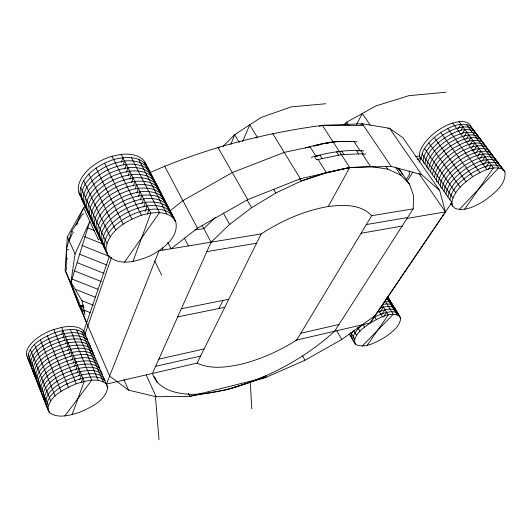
<?xml version="1.0" encoding="UTF-8"?>
<svg xmlns="http://www.w3.org/2000/svg" width="532" height="532" viewBox="0 0 532 532"><rect width="100%" height="100%" fill="white"/><g stroke="black" fill="none" stroke-linecap="round" stroke-linejoin="round"><path stroke-width="0.8" d="M83.617 213.645L81.822 215.327L71.541 231.467L66.44 248.936L66.227 267.629L66.746 269.943M409.327 170.945L409.241 174.915L406.255 179.756M229.452 388.879C268.268 377.873 304.723 358.408 334.628 331.23L413.204 208.85L413.583 195.643L409.527 184.238L398.594 168.165M109.479 255.919L83.73 331.263L107.737 387.476C105.502 400.842 90.906 407.306 79.787 412.253C70.291 415.186 58.434 418.997 49.503 412.699L47.814 409.454L27.804 358.295C28.356 344.324 43.817 337.202 55.089 332.56C64.545 329.867 77.007 326.635 85.014 334.256L111.474 257.461M375.047 315.689L341.777 339.443L304.949 360.27L266.186 377.268L227.177 389.57L189.778 396.327L156.109 396.739L128.558 390.142L109.692 376.151L79.308 306.153L65.13 270.003L67.371 236.713L83.617 207.899L85.738 206.609M47.814 409.454C49.183 395.449 64.917 388.779 76.242 383.758C85.699 381.005 98.008 376.962 106.46 384.097L197.079 363.103C210.865 369.62 226.792 367.319 241.169 364.221C260.886 359.359 279.573 350.814 296.723 340.014L371.695 215.699L413.204 208.85M399.712 316.148C390.003 310.981 378.744 318.435 370.159 322.997C363.662 327.858 354.964 333.331 354.325 342.229L355.582 344.503C365.378 348.932 376.137 342.029 384.656 337.441C391.213 332.653 399.499 327.28 400.702 318.582L399.712 316.148L387.748 296.889M79.886 193.568C80.611 175.746 98.407 164.647 113.682 159.553C124.96 156.475 140.894 155.404 147.623 167.101L175.64 221.212C179.537 237.206 162.992 248.943 150.736 255.56C137.728 261.338 118.284 267.25 107.451 254.635L81.596 199.048L79.886 193.568L105.895 249.415L107.451 254.635M70.789 283.011L75.065 253.977L89.828 221.285L70.789 283.011L79.308 306.153L84.774 312.271M105.895 249.415C107.624 231.38 126.018 220.853 141.419 215.241C152.498 212.135 168.564 209.688 175.64 221.212M418.997 162.134C422.361 158.204 421.357 152.644 424.556 148.534C428.752 142.111 434.451 136.89 440.715 132.528C449.301 127.421 460.32 121.256 470.341 125.878L504.954 171.836C506.464 184.77 493.543 193.841 484.406 200.763C475.801 205.751 465.434 211.763 455.212 208.464L452.666 206.07L450.71 203.271M424.922 163.956C426.205 152.491 435.861 144.312 444.612 137.908C453.224 132.807 464.223 126.596 474.285 131.151L476.665 134.004M428.692 169.342C430.056 157.871 439.764 149.738 448.536 143.327C457.174 138.234 468.16 131.969 478.255 136.465L480.622 139.291L480.862 140.867M430.581 172.049C431.997 160.578 441.733 152.465 450.511 146.047C459.156 140.96 470.135 134.676 480.256 139.138L482.61 141.951M432.483 174.769C433.946 163.291 443.701 155.204 452.493 148.78C461.151 143.7 472.117 137.382 482.258 141.818L484.605 144.618M434.391 177.495C435.894 166.017 445.683 157.951 454.481 151.527C463.153 146.446 474.112 140.109 484.266 144.511L486.607 147.298M438.228 182.975C439.824 171.497 449.66 163.477 458.478 157.04C467.176 151.966 478.115 145.582 488.31 149.918L490.637 152.684L490.85 154.24M442.085 188.501C443.781 177.016 453.663 169.043 462.501 162.599C471.226 157.532 482.145 151.101 492.386 155.371L494.694 158.104L494.893 159.653M444.027 191.274C445.769 179.789 455.678 171.836 464.529 165.392C473.261 160.332 484.173 153.874 494.434 158.11L496.728 160.83L496.928 162.373M445.976 194.06C447.764 182.576 457.7 174.649 466.557 168.198C475.309 163.138 486.208 156.654 496.489 160.857L498.777 163.57M447.931 196.86C449.773 185.369 459.728 177.462 468.599 171.011C477.357 165.951 488.25 159.447 498.551 163.617L500.825 166.317L501.018 167.846M449.892 199.666C451.781 188.175 461.769 180.295 470.64 173.838C479.418 168.777 490.298 162.253 500.619 166.383L502.886 169.07L503.073 170.599M504.954 171.836L502.693 169.163C492.353 165.066 481.487 171.617 472.695 176.671C463.811 183.134 453.803 190.995 451.868 202.479L370.159 322.997M61.712 334.249L62.922 330.432M62.969 337.434L64.212 333.531C71.574 332.42 80.645 331.383 86.317 337.288A31.262 14.81 -22.5 0 1 87.694 340.879M121.382 162.28L122.865 157.672M64.266 340.533L65.516 336.643C72.871 335.519 81.941 334.442 87.627 340.334M123.284 164.94L124.555 161.023C133.712 160.105 146.559 161.788 149.645 171.976M65.562 343.645L66.819 339.762C74.167 338.631 83.238 337.514 88.944 343.386A31.375 14.697 -22.6 0 1 90.187 346.179M124.714 169.083L126.257 164.388C135.547 163.364 149.113 165.272 151.507 176.059M66.859 346.771L68.129 342.894C75.478 341.757 84.541 340.6 90.26 346.452L91.344 349.291M126.41 172.454L127.959 167.76C137.229 166.729 150.822 168.564 153.216 179.351M67.91 350.681L69.446 346.039C76.788 344.896 85.845 343.692 91.584 349.524L92.934 353.062L91.876 350.615M128.112 175.839L129.675 171.158C138.766 170.2 151.68 171.69 154.765 181.871M69.22 353.827L70.769 349.198C78.098 348.041 87.155 346.798 92.914 352.61M129.821 179.244L131.391 174.562C140.827 173.392 155.031 175.44 156.8 186.779M70.537 356.985L72.093 352.364C79.421 351.2 88.472 349.916 94.244 355.709M131.537 182.662L133.12 177.987C142.031 177.096 153.183 178.173 157.904 186.958L158.37 189.326M71.82 360.257L73.423 355.542C80.744 354.372 89.795 353.042 95.587 358.821M133.259 186.094L134.855 181.425C143.746 180.521 154.912 181.545 159.64 190.316L160.105 192.677M73.143 363.442L74.753 358.734C82.074 357.557 91.118 356.187 96.93 361.94M135.261 188.76L136.598 184.877C145.475 183.966 156.654 184.923 161.389 193.688L161.848 196.049M74.473 366.634L76.096 361.933C83.411 360.749 92.448 359.339 98.274 365.072L99.59 368.536M136.731 193.003L138.347 188.348C147.211 187.417 158.403 188.321 163.144 197.079L163.597 199.427M75.803 369.833L77.439 365.145C84.748 363.954 93.785 362.498 99.624 368.211M138.48 196.474L140.109 191.833C148.953 190.895 160.152 191.733 164.907 200.484L165.352 202.825M77.147 373.052L78.789 368.377C86.091 367.173 95.122 365.677 100.987 371.369L102.024 374.116M140.229 199.972L141.871 195.33C150.709 194.38 161.914 195.158 166.676 203.902L167.121 206.236M78.763 375.499L80.146 371.615C87.441 370.405 96.472 368.862 102.344 374.535M141.991 203.477L143.647 198.842C152.465 197.884 163.683 198.596 168.451 207.334L168.89 209.661M79.84 379.516L81.502 374.861C88.797 373.644 97.815 372.061 103.713 377.707L104.744 380.433M143.766 207.001L145.429 202.373C154.233 201.402 165.459 202.054 170.233 210.778L170.672 213.099M81.19 382.767L82.866 378.126C90.154 376.895 99.171 375.273 105.083 380.899M145.263 211.31L147.218 205.924C156.009 204.94 167.248 205.525 172.029 214.243L172.454 216.557M72.139 414.608L84.236 381.397L61.639 327.38L53.825 329.494A31.149 14.923 -22.4 0 0 28.376 358.728M147.331 214.097L149.02 209.488C157.791 208.491 169.036 209.01 173.831 217.721L174.396 220.8M132.947 261.418L150.829 213.066L121.203 154.373L112.033 156.235A36.622 21.772 -25.1 0 0 80.837 196.933M106.46 384.097L158.982 250.765L261.205 233.914C281.588 220.787 304.191 210.579 328.211 206.529C342.881 204.601 360.729 203.949 371.695 215.699M230.755 144.538L234.672 134.649L260.826 117.585L291.197 106.879L325.81 103.747M242.605 141.505L249.787 124.787L257.308 137.303L255.819 138.034M69.167 240.737L72.452 233.269M76.063 225.063L83.617 207.899L98.447 239.879L100.029 238.004M409.527 184.238L400.915 175.228L387.815 169.156L370.551 166.483L349.737 167.533L326.242 172.421L301.185 181.04L275.849 193.003L251.563 207.733L229.605 224.418L211.071 242.18L152.451 373.444C157.818 389.996 176.976 394.119 192.351 394.312C217.555 394.052 241.641 385.773 264.75 376.423M219.024 308.48L222.968 300.434M197.079 363.103L261.205 233.914M352.822 331.33L351.559 333.843L351.253 336.982L352.517 339.276M356.593 124.315L362.312 113.489L370.212 125.093M345.275 125.02L346.844 122.094L375.838 105.961L408.968 95.654L446.162 92.216M328.211 206.529L349.737 167.533L391.18 166.43L421.61 174.629L439.671 190.463L445.41 211.889L370.079 323.017L295.878 340.207M407.213 181.213L412.885 172.029M458.305 128.398L460.931 124.269M460.679 130.413L462.907 126.922L468.286 126.982L472.31 128.511L474.697 131.371L474.956 132.96M462.195 133.771L464.888 129.589M464.17 136.445L466.87 132.269L472.256 132.302L476.266 133.805L478.64 136.644M466.152 139.131L468.865 134.955M468.14 141.825L470.867 137.655M470.135 144.524L472.875 140.362M472.183 147.171L474.89 143.075M473.739 150.569L476.911 145.801L482.298 145.775L486.288 147.211L488.622 149.984L488.842 151.547M476.213 152.624L478.94 148.534M478.235 155.364L480.981 151.281L486.368 151.228L490.344 152.637L492.659 155.391M480.27 158.117L483.023 154.034M482.305 160.877L485.078 156.8M380.646 311.16L383.406 307.104L388.433 306.432L392.35 306.878L394.897 308.394L395.908 310.854M483.887 164.328L487.139 159.58M381.777 314.439L385.015 309.717L390.042 309.032L393.959 309.471L396.493 310.967L397.504 313.421M485.942 167.108L489.201 162.366M383.379 317.059L386.624 312.337L391.658 311.646L395.569 312.065L398.102 313.554L399.1 315.995M488.469 169.223L491.275 165.159M367.273 345.241L388.24 314.971L382.202 305.149M464.649 209.216L493.357 167.966L458.99 121.642L452.619 123.052A30.391 14.264 -35.6 0 0 419.522 157.612M124.521 262.096L159.5 212.64L131.397 157.572M64.838 415.891L91.737 380.234L70.304 329.541M459.302 209.528L498.75 167.833L466.318 124.335M362.292 346.046L393.274 314.266L385.234 301.252L389.151 301.724L391.705 303.26L392.736 305.747M223.061 146.406L234.672 134.649L239.294 142.463M215.64 217.149L203.836 228.6L195.038 229.977M343.732 124.721L346.844 122.094L348.227 124.993M169.981 210.898L182.895 200.664L232.311 172.567L284.221 152.385L309.883 146.912M149.605 172.72C204.428 148.561 263.034 133.279 322.365 125.353L349.737 167.533L300.367 178.752L247.746 199.606L197.452 228.181L171.058 248.777L167.74 242.226M373.298 317.624L380.819 314.113L386.624 312.337M377.155 312.39L385.015 309.717M365.551 154.36L362.139 153.795L341.371 154.639L316.54 159.819L314.498 156.574L320.031 155.278L322.086 158.509M305.202 148.009C319.965 143.873 335.446 140.288 350.887 141.778M360.769 124.322L362.345 123.796L389.517 128.279L402.917 137.728L439.671 190.463M319.213 126.357L322.365 125.353L362.345 123.796L391.18 166.43M379.782 308.201L383.406 307.104M81.502 374.861C67.99 378.857 46.936 386.651 45.247 402.897L46.949 406.169M82.866 378.126C69.346 382.156 48.286 389.929 46.53 406.169L48.226 409.427L45.679 402.923M80.146 371.615C66.64 375.565 45.599 383.386 43.976 399.632L45.34 402.265M78.789 368.377C65.117 372.42 44.429 379.961 42.7 396.387L44.409 399.692L43.152 396.466M77.439 365.145C63.774 369.161 43.099 376.723 41.436 393.148L42.806 395.801M76.096 361.933C62.437 365.91 41.775 373.491 40.173 389.916L42.899 395.828M73.423 355.542C59.777 359.446 39.135 367.073 37.666 383.506L39.049 386.199M74.753 358.734C61.107 362.671 40.452 370.272 38.916 386.704L40.638 390.062L39.395 386.87M72.093 352.364C58.454 356.227 37.825 363.875 36.415 380.314L38.151 383.698M70.769 349.198C57.137 353.022 36.522 360.696 35.172 377.135L36.914 380.533L35.677 377.381M69.446 346.039C55.82 349.837 35.225 357.531 33.928 373.963L35.325 376.696M68.129 342.894C54.331 346.778 34.108 354.199 32.698 370.811L35.431 376.749M65.516 336.643C51.73 340.453 31.528 347.921 30.238 364.526L31.647 367.299M66.819 339.762C53.027 343.612 32.818 351.053 31.468 367.665L33.223 371.11L32 367.991M64.212 333.531C50.434 337.308 30.251 344.803 29.021 361.408L30.43 364.187M80.113 305.94L83.311 305.069M313.953 145.941C327.838 141.825 342.648 140.521 357.005 141.864M480.981 151.281C468.28 153.608 457.035 161.063 448.183 170.247C444.433 175.015 439.445 180.714 440.503 187.198M314.498 156.574L320.031 155.278M476.911 145.801C464.243 148.076 453.025 155.517 444.24 164.701C440.496 169.489 435.555 175.221 436.666 181.705M149.02 209.488C135.999 211.663 123.717 217.621 114.008 226.566C107.883 232.803 101.479 242.107 105.782 251.044L107.437 252.767M349.737 167.533L327.313 172.674L301.185 181.04L299.476 178.247M466.87 132.269C454.275 134.41 443.129 141.825 434.498 151.015C430.787 155.836 425.966 161.668 427.183 168.145M147.218 205.924C134.224 208.065 121.961 214.01 112.279 222.955C106.154 229.206 99.803 238.536 104.119 247.473L105.775 249.202M155.623 366.342L200.564 356.088M300.833 333.205L338.944 324.507M145.429 202.373C132.455 204.494 120.212 210.419 110.563 219.357C104.432 225.621 98.141 234.984 102.463 243.915L104.126 245.651M462.907 126.922C450.338 129.01 439.219 136.418 430.647 145.608C426.95 150.443 422.182 156.308 423.432 162.785M143.647 198.842C130.699 200.93 118.47 206.842 108.854 215.773C102.716 222.057 96.485 231.447 100.821 240.371L102.477 242.12M158.855 359.113L204.108 348.945M141.871 195.33C128.944 197.385 116.734 203.284 107.151 212.208C101.014 218.506 94.836 227.922 99.178 236.846L100.841 238.602M140.109 191.833C127.201 193.854 115.005 199.739 105.456 208.664C99.311 214.968 93.193 224.411 97.542 233.335L98.653 234.512M138.347 188.348C125.466 190.343 113.289 196.208 103.767 205.126C97.622 211.45 91.557 220.92 95.92 229.837L97.03 231.021M136.598 184.877C123.737 186.845 111.58 192.697 102.091 201.608C95.94 207.952 89.928 217.442 94.297 226.359L95.414 227.543M133.12 177.987C120.305 179.896 108.182 185.721 98.753 194.626C92.595 200.99 86.696 210.532 91.085 219.443L92.196 220.64M134.855 181.425C122.014 183.36 109.878 189.199 100.422 198.11C94.264 204.461 88.305 213.977 92.688 222.888L93.798 224.085M131.391 174.562C115.916 176.923 100.88 184.79 91.717 197.724C88.272 203.384 85.805 211.63 90.6 217.209M313.893 146.061L321.913 144.352M326.721 143.321L333.138 141.951M129.675 171.158C114.22 173.479 99.205 181.339 90.088 194.266C86.65 199.952 84.216 208.205 89.01 213.791M127.959 167.76C112.531 170.054 97.536 177.907 88.465 190.828C85.027 196.534 82.633 204.8 87.428 210.393M126.257 164.388C110.855 166.642 95.88 174.483 86.849 187.404C83.418 193.129 81.057 201.402 85.852 207.008M124.555 161.023C109.18 163.244 94.224 171.078 85.24 183.999C81.815 189.738 79.487 198.024 84.282 203.636M177.708 316.886L224.77 307.31M181.352 308.726L228.76 299.283M80.106 306.006L83.285 305.415M361.115 233.242L402.145 226.073M206.848 251.643L256.597 243.191M366.355 224.551L407.625 217.541M407.06 218.419L445.41 211.889L419.01 173.691M417.148 159.141L421.178 158.603M415.312 156.501L419.336 155.969L451.868 202.479L452.666 206.07M382.521 304.404L386.831 303.839L390.747 304.297L393.294 305.82L394.318 308.294M387.888 128.485L389.517 128.279L421.61 174.629M219.59 147.251L217.947 147.404L247.746 199.606M363.17 153.961L361.082 150.829L356.493 150.789L358.568 153.934M80.133 306.153L83.444 306.133M322.365 125.353L363.556 125.592M385.993 298.964L387.562 299.157L390.116 300.706L391.153 303.2M79.308 306.153L84.076 307.516M83.956 310.136L90.127 312.57M75.265 289.288L95.208 297.175M70.862 281.754L81.935 300.713L93.319 305.208M66.334 258.372L67.877 258.984M77.147 262.675L104.112 273.401M73.868 270.662L101.319 281.561M71.474 278.835L97.895 289.308M81.835 245.425L109.093 256.311M66.44 248.936L68.734 249.847M79.441 254.116L106.959 265.089M76.635 223.473L78.171 224.092M87.381 227.782L94.29 230.555M71.541 231.467L73.835 232.384M84.528 236.667L103.627 244.314M355.409 342.542L354.046 341.89L352.789 339.602C352.856 333.025 358.568 328.437 363.01 324.354L364.593 327.007M387.256 297.381L388.533 298.159L389.584 300.666M397.477 168.112L401.294 172.135L402.139 174.449M81.596 199.048L82.58 200.125M470.341 125.878L502.693 169.163M452.619 123.052L486.906 169.568M447.651 128.505L479.844 172.541M440.715 132.528L472.695 176.671M434.252 137.456L465.985 181.651M428.739 142.922L460.193 187.124M424.556 148.534L455.731 192.67M421.982 153.881L452.898 197.911M395.349 167.035L400.915 175.228M386.046 166.523L387.815 169.156M353.86 141.306L360.058 150.649M362.139 153.795L370.551 166.483M343.872 154.533L341.803 151.354L336.543 151.992L338.611 155.191M309.843 146.46L315.928 156.095M317.97 159.334L326.242 172.421M400.702 318.582L387.482 296.883M386.771 297.88L397.185 314.671M272.584 133.386L300.367 178.752M378.405 310.169L382.428 316.753M374.648 316.846L376.25 319.493M357.604 327.253L359.958 331.23M273.761 189.478L275.849 193.003M353.84 330.738L356.566 335.366M350.794 332.533L354.658 339.117M349.477 334.083L355.582 344.503M336.822 330.884L341.777 339.443M247.101 199.906L251.563 207.733M349.724 334.362L350.994 336.676M302.575 355.955L304.949 360.27M223.314 212.993L229.605 224.418M202.113 225.375L211.071 242.18M164.534 165.964L197.452 228.181M265.428 375.818L266.186 377.268L189.778 396.327L188.375 393.374M184.311 237.93L188.448 245.91M144.192 162.499L172.321 216.896M138.666 159.234L166.829 213.957M27.804 358.295L30.543 364.26M162.047 247.885L163.144 250.08M112.033 156.235L141.419 215.241M154.752 261.039L161.681 275.111M104.518 163.098L131.976 219.018M96.053 168.046L123.198 224.132M88.924 174.03L115.737 230.196M83.637 180.601L110.144 236.753M80.565 187.277L106.792 243.317M110.636 257.202L111.308 258.625M154.546 376.643L157.239 382.495M146.24 375.06L156.109 396.739M67.371 236.713L75.065 253.977M123.916 379.629L128.558 390.142M65.13 270.003L78.324 300.334L86.636 323.044M98.786 366.668L99.324 367.911M106.367 384.29L107.737 387.476M81.729 331.542L103.228 381.657M76.714 329.926L98.214 380.327M53.825 329.494L76.242 383.758M47.381 335.778L68.335 387.156M40.359 339.855L61.1 391.339M34.547 344.483L55.069 396.007M30.344 349.331L50.666 400.809M28.05 354.046L48.199 405.404M30.783 364.879L31.76 367.366M33.469 371.735L34.201 373.61M37.16 381.165L39.142 386.239M40.891 390.701L41.642 392.616M44.668 400.337L45.426 402.278M48.479 410.086L49.503 412.699M81.935 300.713L84.947 314.764M147.623 167.101L148.288 170.307M472.742 128.744L472.995 130.34M159.015 439.784L155.417 396.2M250.253 382.581L251.802 408.842M311.326 157.339A127.973 60.502 -29.6 0 1 363.595 150.882M398.927 168.651A127.973 60.502 -29.6 0 1 399.725 170.041M61.639 327.38A31.149 14.923 -22.4 0 1 84.994 334.103M458.99 121.642A30.391 14.264 -35.6 0 1 470.807 126.164M121.203 154.373A36.622 21.772 -25.1 0 1 146.519 165.392"/></g></svg>
